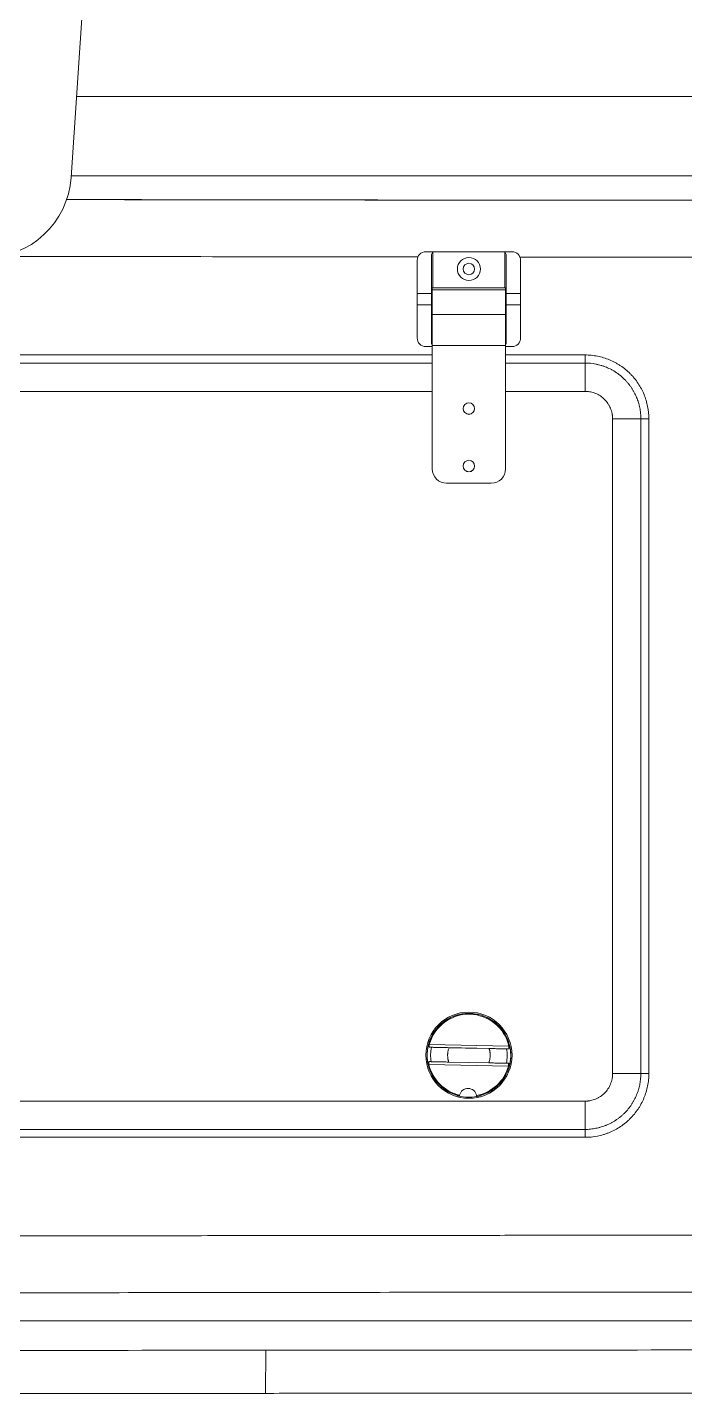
# Model space of a CAD drawing. Header units: millimetres. Extents: x 744 to 5705, y 930 to 4879.
# Drawn here: x 2177.1 to 2405.9, y 930.6 to 1406.3 of the extents above; entities that cross this region are included whole.
import ezdxf

# ---------------------------------------------------------------- set-up
doc = ezdxf.new("R2010")
doc.units = ezdxf.units.MM
doc.header["$MEASUREMENT"] = 0

msp = doc.modelspace()

# ---------------------------------------------------------------- linework, layer by layer
at = {"color": 7, "linetype": 'Continuous', "lineweight": 15, "true_color": 0xffffff}
for p, q in [((2192.33, 1354.03), (2212.28, 1652.69)), ((2192.36, 1354.53), (2828.88, 1354.53)), ((2315.78, 1328.15), (2318.28, 1328.15)), ((2317.78, 1327.24), (2318.28, 1328.15)), ((2317.78, 1313.58), (2317.78, 1327.24)), ((2318.28, 1328.15), (2343.28, 1328.15)), ((2318.28, 1328.15), (2318.28, 1315.65)), ((2343.28, 1315.65), (2343.28, 1328.15)), ((2343.28, 1328.15), (2345.78, 1328.15)), ((2343.28, 1328.15), (2343.78, 1327.24)), ((2343.78, 1327.24), (2343.78, 1313.58)), ((2312.78, 1313.58), (2312.78, 1325.15)), ((2348.78, 1325.15), (2348.78, 1313.58)), ((2312.78, 1309.73), (2312.78, 1313.58)), ((2312.78, 1313.58), (2317.78, 1313.58)), ((2318.03, 1314.15), (2317.78, 1314.15)), ((2317.78, 1309.73), (2317.78, 1313.58)), ((2318.03, 1314.95), (2318.03, 1315.65)), ((2343.53, 1315.65), (2318.03, 1315.65)), ((2318.03, 1306.28), (2318.03, 1314.95)), ((2343.53, 1314.95), (2318.03, 1314.95)), ((2343.53, 1315.65), (2343.53, 1314.95)), ((2343.53, 1314.95), (2343.53, 1306.28)), ((2343.78, 1314.15), (2343.53, 1314.15)), ((2343.78, 1313.58), (2343.78, 1309.73)), ((2348.78, 1313.58), (2343.78, 1313.58)), ((2348.78, 1313.58), (2348.78, 1309.73)), ((2312.78, 1298.15), (2312.78, 1309.73)), ((2317.78, 1309.73), (2312.78, 1309.73)), ((2317.78, 1296.06), (2317.78, 1309.73)), ((2317.78, 1309.15), (2318.03, 1309.15)), ((2343.53, 1309.15), (2343.78, 1309.15)), ((2343.78, 1309.73), (2343.78, 1296.06)), ((2348.78, 1309.73), (2343.78, 1309.73)), ((2348.78, 1309.73), (2348.78, 1298.15)), ((2343.53, 1306.28), (2318.03, 1306.28)), ((2318.03, 1295.55), (2318.03, 1306.28)), ((2343.53, 1306.28), (2343.53, 1295.55)), ((2318.03, 1295.15), (2315.78, 1295.15)), ((2318.03, 1295.61), (2317.78, 1296.06)), ((2318.03, 1252.55), (2318.03, 1295.55)), ((2343.53, 1295.55), (2318.03, 1295.55)), ((2343.78, 1296.06), (2343.53, 1295.61)), ((2343.53, 1295.55), (2343.53, 1252.55)), ((2345.78, 1295.15), (2343.53, 1295.15)), ((2076.41, 1292.22), (2318.03, 1292.22)), ((2343.53, 1292.22), (2371.19, 1292.22)), ((2371.19, 1289.42), (2371.19, 1292.22)), ((2371.19, 1279.56), (2371.19, 1289.42)), ((2380.78, 1042.03), (2380.78, 1269.96)), ((2390.63, 1269.98), (2393.41, 1270)), ((2390.63, 1042.05), (2390.63, 1269.98)), ((2393.41, 1270), (2393.41, 1042.07)), ((2338.53, 1247.55), (2323.03, 1247.55)), ((2317, 1052.22), (2344.71, 1051.64)), ((2315.78, 1048.44), (2315.78, 1048.44)), ((2344.73, 1050.64), (2316.94, 1051.22)), ((2323.86, 1051.06), (2337.81, 1050.77)), ((2345.78, 1048.44), (2345.78, 1048.44)), ((2344.57, 1044.64), (2316.86, 1045.22)), ((2337.71, 1045.77), (2323.76, 1046.06)), ((2393.41, 1042.07), (2390.63, 1042.05)), ((2023.26, 1032.44), (2371.19, 1032.44)), ((2371.19, 1032.44), (2371.19, 1022.6)), ((2023.26, 1022.6), (2371.19, 1022.6)), ((2371.19, 1019.85), (2023.26, 1019.85)), ((2371.19, 1022.6), (2371.19, 1019.85)), ((2259.96, 930.72), (2260.08, 945.72))]:
    msp.add_line(p, q, dxfattribs=at)
at = {"color": 8, "linetype": 'Continuous', "lineweight": 15, "true_color": 0x808080}
for p, q in [((2926.41, 1382.16), (2194.21, 1382.16)), ((2318.03, 1289.42), (2076.41, 1289.42)), ((2371.19, 1289.42), (2343.53, 1289.42)), ((2318.03, 1279.56), (2076.41, 1279.56)), ((2371.19, 1279.56), (2343.53, 1279.56))]:
    msp.add_line(p, q, dxfattribs=at)
msp.add_lwpolyline([(2451.14, 1326.24), (2418.24, 1326.26), (2407.18, 1326.27), (2396.27, 1326.28), (2385.51, 1326.29), (2374.89, 1326.3), (2364.42, 1326.3), (2354.09, 1326.31), (2348.43, 1326.32)], dxfattribs=at)
at = {"color": 7, "linetype": 'Continuous', "lineweight": 15, "true_color": 0xffffff}
for points in [[(2380.78, 1269.96), (2382.52, 1269.96), (2384.2, 1269.97), (2385.78, 1269.97), (2387.21, 1269.97), (2388.44, 1269.97), (2389.44, 1269.97), (2390.18, 1269.98), (2390.63, 1269.98)], [(2390.63, 1042.05), (2390.18, 1042.04), (2389.44, 1042.04), (2388.44, 1042.04), (2387.21, 1042.04), (2385.78, 1042.04), (2384.2, 1042.03), (2382.52, 1042.03), (2380.78, 1042.03)]]:
    msp.add_lwpolyline(points, dxfattribs=at)
for centre, radius in [((2330.78, 1322.15), 4), ((2330.78, 1322.15), 2), ((2330.78, 1273.55), 2), ((2330.78, 1253.55), 2), ((2330.78, 1048.44), 15)]:
    msp.add_circle(centre, radius, dxfattribs=at)
for centre, radius, start, end in [((2162.39, 1356.03), 30, 183.8226, 356.1774), ((2315.78, 1325.15), 3, 90, 180), ((2345.78, 1325.15), 3, 0, 90), ((2315.78, 1298.15), 3, 180, 270), ((2345.78, 1298.15), 3, 270, 0), ((2330.78, 1273.56), 2, 180, 270), ((2330.78, 1273.56), 2, 270, 360), ((2323.03, 1252.55), 5, 180, 270), ((2330.78, 1253.56), 2, 180, 270), ((2330.78, 1253.56), 2, 270, 360), ((2338.53, 1252.55), 5, 270, 360), ((2330.78, 1048.44), 15, 0.0001, 179.9999), ((2330.78, 1048.44), 15, 90, 180), ((2330.78, 1048.43), 14.56, 285.7914, 254.2086), ((2330.78, 1048.43), 14.56, 280.6381, 256.9839), ((2330.78, 1048.43), 14.29, 12.9838, 164.6382), ((2330.78, 1048.44), 15, 0, 90), ((2330.78, 1048.42), 13.32, 167.9911, 189.6309), ((2334.05, 1244.16), 193.29, 268.3075, 269.7897), ((2330.78, 1048.42), 13.32, 347.9911, 9.6309), ((2330.78, 1048.43), 14.29, 192.9838, 256.9213), ((2330.78, 1048.43), 14.29, 280.7007, 344.6382), ((2330.78, 1048.43), 14.65, 254.2604, 285.7396), ((2330.48, 1033.87), 3, 9.7866, 167.8354)]:
    msp.add_arc(centre, radius, start, end, dxfattribs=at)
for points, knots in [([(2190.62, 1346.32), (2194.21, 1346.31), (2202.9, 1346.3), (2216.76, 1346.28), (2232.2, 1346.26), (2247.41, 1346.24), (2262.36, 1346.22), (2276.05, 1346.2), (2288.8, 1346.19), (2300.59, 1346.17), (2312.46, 1346.16), (2324.43, 1346.15), (2336.48, 1346.14), (2356.61, 1346.12), (2385.17, 1346.09), (2422.26, 1346.06), (2459.34, 1346.04), (2496.55, 1346.01), (2533.53, 1345.99), (2570.15, 1345.98), (2606.59, 1345.96), (2643.49, 1345.95), (2681.89, 1345.94), (2711.43, 1345.93), (2731.75, 1345.92), (2742.49, 1345.92), (2753.29, 1345.92), (2763.51, 1345.92), (2776.09, 1345.91), (2791.16, 1345.91), (2804.26, 1345.91), (2811.38, 1345.91), (2812.38, 1345.91)], [0, 0, 0, 0, 0.017332, 0.041916, 0.066888, 0.09181, 0.115311, 0.139046, 0.157859, 0.176816, 0.195917, 0.215162, 0.234551, 0.254085, 0.312276, 0.372357, 0.433045, 0.491191, 0.551902, 0.611455, 0.667895, 0.727731, 0.789483, 0.853153, 0.870282, 0.887544, 0.90494, 0.922428, 0.936817, 0.965633, 0.995182, 1, 1, 1, 1]), ([(2812.38, 1346.02), (2625.14, 1345.98), (2417.88, 1345.93), (2210.63, 1346.3), (2190.63, 1346.34)], [0, 0, 0, 0, 0.903469, 1, 1, 1, 1]), ([(2312.78, 1313.9), (2312.78, 1313.9), (2312.78, 1313.9), (2312.78, 1313.89), (2312.78, 1313.86), (2312.78, 1313.82), (2312.78, 1313.77), (2312.78, 1313.74)], [0, 0, 0, 0, 0.166845, 0.333685, 0.50053, 0.750296, 1, 1, 1, 1]), ([(2348.78, 1311.65), (2348.78, 1311.7), (2348.78, 1311.81), (2348.78, 1311.96), (2348.78, 1312.11), (2348.78, 1312.26), (2348.78, 1312.56), (2348.78, 1312.98), (2348.78, 1313.36), (2348.78, 1313.59), (2348.78, 1313.73), (2348.78, 1313.83), (2348.78, 1313.89), (2348.78, 1313.9), (2348.78, 1313.9)], [0, 0, 0, 0, 0.043903, 0.087807, 0.13171, 0.175613, 0.219517, 0.396923, 0.57434, 0.659476, 0.744611, 0.829744, 0.914874, 1, 1, 1, 1]), ([(2312.78, 1311.65), (2312.78, 1311.6), (2312.78, 1311.5), (2312.78, 1311.34), (2312.78, 1311.19), (2312.78, 1311.04), (2312.78, 1310.74), (2312.78, 1310.32), (2312.78, 1309.94), (2312.78, 1309.71), (2312.78, 1309.57), (2312.78, 1309.48), (2312.78, 1309.41), (2312.78, 1309.41), (2312.78, 1309.4)], [0, 0, 0, 0, 0.043902, 0.087804, 0.131705, 0.175607, 0.21951, 0.396918, 0.574336, 0.659473, 0.744609, 0.829743, 0.914873, 1, 1, 1, 1]), ([(2348.78, 1309.4), (2348.78, 1309.4), (2348.78, 1309.4), (2348.78, 1309.42), (2348.78, 1309.44), (2348.78, 1309.49), (2348.78, 1309.54), (2348.78, 1309.56)], [0, 0, 0, 0, 0.166845, 0.333685, 0.50053, 0.750296, 1, 1, 1, 1]), ([(2371.19, 1292.22), (2371.92, 1292.22), (2372.65, 1292.19), (2374.11, 1292.04), (2374.83, 1291.93), (2376.99, 1291.5), (2378.37, 1291.08), (2380.38, 1290.25), (2381.04, 1289.94), (2382, 1289.42), (2382.32, 1289.24), (2382.95, 1288.86), (2383.26, 1288.66), (2384.77, 1287.65), (2385.89, 1286.73), (2387.17, 1285.45), (2387.42, 1285.18), (2387.91, 1284.64), (2388.15, 1284.36), (2388.85, 1283.51), (2389.28, 1282.93), (2390.48, 1281.12), (2391.17, 1279.84), (2391.86, 1278.15), (2392, 1277.81), (2392.24, 1277.12), (2392.35, 1276.78), (2392.67, 1275.74), (2392.84, 1275.03), (2393.26, 1272.91), (2393.41, 1271.47), (2393.41, 1270)], [0, 0, 0, 0, 0.0625, 0.0625, 0.125, 0.125, 0.25, 0.25, 0.3125, 0.3125, 0.34375, 0.34375, 0.375, 0.375, 0.5, 0.5, 0.53125, 0.53125, 0.5625, 0.5625, 0.625, 0.625, 0.75, 0.75, 0.78125, 0.78125, 0.8125, 0.8125, 0.875, 0.875, 1, 1, 1, 1]), ([(2390.63, 1269.98), (2390.63, 1270.61), (2390.6, 1271.25), (2390.51, 1272.21), (2390.47, 1272.53), (2390.37, 1273.16), (2390.32, 1273.47), (2390.19, 1274.1), (2390.12, 1274.41), (2390.01, 1274.88), (2389.97, 1275.03), (2389.88, 1275.34), (2389.84, 1275.49), (2389.7, 1275.95), (2389.6, 1276.25), (2389.44, 1276.69), (2389.38, 1276.84), (2389.3, 1277.06), (2389.27, 1277.14), (2389.21, 1277.28), (2389.18, 1277.36), (2388.91, 1278.01), (2388.64, 1278.59), (2388.18, 1279.43), (2388.03, 1279.71), (2387.78, 1280.12), (2387.7, 1280.26), (2387.52, 1280.53), (2387.44, 1280.66), (2387.17, 1281.06), (2386.99, 1281.32), (2386.61, 1281.83), (2386.41, 1282.08), (2386.01, 1282.57), (2385.8, 1282.81), (2385.38, 1283.28), (2385.16, 1283.51), (2384.49, 1284.18), (2384.02, 1284.61), (2383.27, 1285.22), (2383.01, 1285.42), (2382.63, 1285.7), (2382.5, 1285.8), (2382.24, 1285.98), (2382.11, 1286.07), (2381.71, 1286.33), (2381.44, 1286.5), (2381.04, 1286.74), (2380.9, 1286.82), (2380.63, 1286.98), (2380.49, 1287.06), (2379.79, 1287.43), (2379.21, 1287.7), (2378.33, 1288.07), (2378.03, 1288.18), (2377.58, 1288.34), (2377.43, 1288.39), (2377.13, 1288.49), (2376.97, 1288.54), (2376.51, 1288.68), (2376.21, 1288.77), (2375.75, 1288.88), (2375.59, 1288.92), (2375.29, 1288.99), (2375.13, 1289.02), (2373.75, 1289.29), (2372.46, 1289.42), (2371.19, 1289.42)], [0, 0, 0, 0, 0.0625, 0.0625, 0.09375, 0.09375, 0.125, 0.125, 0.15625, 0.15625, 0.171875, 0.171875, 0.1875, 0.1875, 0.21875, 0.21875, 0.234375, 0.234375, 0.242187, 0.242187, 0.25, 0.25, 0.3125, 0.3125, 0.34375, 0.34375, 0.359375, 0.359375, 0.375, 0.375, 0.40625, 0.40625, 0.4375, 0.4375, 0.46875, 0.46875, 0.5, 0.5, 0.5625, 0.5625, 0.59375, 0.59375, 0.609375, 0.609375, 0.625, 0.625, 0.65625, 0.65625, 0.671875, 0.671875, 0.6875, 0.6875, 0.75, 0.75, 0.78125, 0.78125, 0.796875, 0.796875, 0.8125, 0.8125, 0.84375, 0.84375, 0.859375, 0.859375, 0.875, 0.875, 1, 1, 1, 1]), ([(2380.78, 1269.96), (2380.78, 1270.07), (2380.78, 1270.28), (2380.77, 1270.6), (2380.74, 1270.91), (2380.7, 1271.22), (2380.66, 1271.53), (2380.56, 1272.05), (2380.38, 1272.76), (2380.07, 1273.65), (2379.66, 1274.5), (2379.02, 1275.58), (2378.02, 1276.8), (2376.8, 1277.8), (2375.72, 1278.44), (2374.87, 1278.84), (2373.98, 1279.16), (2373.16, 1279.37), (2372.44, 1279.48), (2371.82, 1279.55), (2371.4, 1279.56), (2371.19, 1279.56)], [0, 0, 0, 0, 0.020982, 0.041915, 0.062822, 0.083725, 0.104647, 0.12561, 0.188116, 0.250648, 0.313175, 0.375727, 0.500215, 0.625343, 0.687607, 0.749903, 0.812477, 0.875112, 0.916735, 0.958306, 1, 1, 1, 1]), ([(778.97, 1144.69), (779.59, 1144.24), (781.39, 1142.94), (784.95, 1140.4), (790.26, 1136.66), (797.39, 1131.76), (805.8, 1126.15), (813.02, 1121.5), (819.14, 1117.65), (825.3, 1113.84), (836.54, 1107.08), (853.89, 1097.19), (873.14, 1087.08), (899.18, 1074.37), (923.94, 1063.43), (950.77, 1052.78), (967.63, 1046.55), (981.19, 1041.8), (994.79, 1037.2), (1008.45, 1032.82), (1022.18, 1028.65), (1032.58, 1025.59), (1042.94, 1022.66), (1052.27, 1020.1), (1062.59, 1017.36), (1076.5, 1013.8), (1094.47, 1009.45), (1115.51, 1004.7), (1136.64, 1000.25), (1158.42, 996), (1175.31, 992.93), (1190.57, 990.3), (1204.85, 987.94), (1230.73, 983.9), (1258.37, 980.05), (1287.07, 976.49), (1308.61, 974.02), (1330.16, 971.75), (1348.37, 969.99), (1369.95, 968.05), (1398.74, 965.68), (1430.95, 963.46), (1459.81, 961.76), (1488.68, 960.26), (1524.82, 958.71), (1559.3, 957.64), (1588.26, 956.96), (1606.76, 956.61), (1622.93, 956.39), (1632.12, 956.28), (1638.97, 956.21), (1644.31, 956.17), (1649.62, 956.13), (1656.87, 956.08), (1664.34, 956.04), (1671.6, 956.02), (1676.14, 956.02), (1679.65, 956.01), (1682.51, 956.01), (1685.21, 956.01), (1688.74, 956.01), (1693.14, 956.01), (1700.4, 956.01), (1708.03, 956.01), (1715.28, 956.01), (1719.87, 956.01), (1724.79, 956.01), (1732.05, 956.01), (1748.83, 956.01), (1767.23, 956.01), (1839.81, 956.01), (1960.02, 956.01), (2119.77, 956.01), (2265.01, 956.01), (2395.72, 956.01), (2526.44, 956.01), (2657.16, 956.01), (2787.88, 956.01), (2918.6, 956.01), (3049.33, 956.01), (3136.48, 956.01), (3180.05, 956.01)], [0, 0, 0, 0, 0.000939, 0.00275, 0.005433, 0.008984, 0.013471, 0.017956, 0.019629, 0.022439, 0.026923, 0.035894, 0.047198, 0.053881, 0.071826, 0.080759, 0.089674, 0.094127, 0.098577, 0.107473, 0.111919, 0.116365, 0.120922, 0.125257, 0.128362, 0.134151, 0.143051, 0.151266, 0.160873, 0.169798, 0.178735, 0.182123, 0.188964, 0.19664, 0.214525, 0.223456, 0.232381, 0.241302, 0.250219, 0.254967, 0.268045, 0.285865, 0.294775, 0.303684, 0.321506, 0.339334, 0.346178, 0.357169, 0.362115, 0.36609, 0.368474, 0.370552, 0.372659, 0.375014, 0.379478, 0.381855, 0.383941, 0.385074, 0.386173, 0.38745, 0.388406, 0.390507, 0.39287, 0.397335, 0.399894, 0.4018, 0.402977, 0.405954, 0.41073, 0.423613, 0.428591, 0.50002, 0.571444, 0.625011, 0.678579, 0.732148, 0.785718, 0.839288, 0.892859, 0.946429, 1, 1, 1, 1]), ([(3180.05, 956.01), (3168.29, 956.01), (3145.11, 956.01), (3110.86, 956.01), (3077.66, 956.01), (3045.51, 956.01), (3014.39, 956.01), (2984.32, 956.01), (2956.56, 956.01), (2931.02, 956.01), (2908.49, 956.01), (2892.75, 956.01), (2883.53, 956.01), (2879.71, 956.01), (2875.51, 956.01), (2863.19, 956.01), (2842.93, 956.01), (2815.34, 956.01), (2785.25, 956.01), (2752.85, 956.01), (2718.31, 956.01), (2684.97, 956.01), (2652.82, 956.01), (2628.62, 956.01), (2612.01, 956.01), (2602.64, 956.01), (2593.39, 956.01), (2584.26, 956.01), (2574.77, 956.01), (2564.29, 956.01), (2549.63, 956.01), (2531.49, 956.01), (2510.74, 956.01), (2493.27, 956.01), (2478.92, 956.01), (2467.51, 956.01), (2456.4, 956.01), (2445.59, 956.01), (2435.08, 956.01), (2424.66, 956.01), (2413.73, 956.01), (2393.69, 956.01), (2364.78, 956.01), (2335.8, 956.01), (2315.27, 956.01), (2303.06, 956.01), (2290.89, 956.01), (2278.78, 956.01), (2266.18, 956.01), (2250.54, 956.01), (2232.04, 956.01), (2211.41, 956.01), (2189.72, 956.01), (2167.09, 956.01), (2143.67, 956.01), (2124.91, 956.01), (2110, 956.01), (2098.61, 956.01), (2086.8, 956.01), (2075.02, 956.01), (2062.82, 956.01), (2050.21, 956.01), (2037.2, 956.01), (2024.22, 956.01), (2011.3, 956.01), (1998.42, 956.01), (1985.58, 956.01), (1972.79, 956.01), (1955, 956.01), (1932.57, 956.01), (1905.76, 956.01), (1879.21, 956.01), (1855.94, 956.01), (1835.75, 956.01), (1819, 956.01), (1802.09, 956.01), (1785.08, 956.01), (1767.48, 956.01), (1749.53, 956.01), (1731.02, 956.01), (1712.43, 956.01), (1693.69, 956.01), (1675.03, 956.01), (1656.05, 956.07), (1637.3, 956.22), (1621.35, 956.4), (1608.55, 956.6), (1598.2, 956.77), (1587.38, 956.99), (1575.94, 957.24), (1564.21, 957.54), (1552.64, 957.87), (1541.64, 958.21), (1531.55, 958.55), (1522.33, 958.89), (1513.94, 959.21), (1505.62, 959.55), (1497, 959.93), (1487.88, 960.34), (1478.47, 960.8), (1468.66, 961.3), (1458.44, 961.86), (1447.67, 962.48), (1436.45, 963.16), (1424.74, 963.92), (1412.88, 964.73), (1401.42, 965.56), (1390.57, 966.39), (1380.33, 967.2), (1370.47, 968.03), (1360.97, 968.86), (1350.47, 969.81), (1338.59, 970.94), (1325.04, 972.29), (1311.21, 973.76), (1297.45, 975.29), (1283.97, 976.88), (1270.57, 978.54), (1247.78, 981.5), (1226.74, 984.52), (1207.44, 987.54), (1199.1, 988.89), (1190.95, 990.24), (1181.58, 991.84), (1171.07, 993.7), (1159.19, 995.89), (1147.12, 998.2), (1134.97, 1000.63), (1122.92, 1003.14), (1112.64, 1005.37), (1103.9, 1007.33), (1096.25, 1009.08), (1088.24, 1010.97), (1080.2, 1012.92), (1072.51, 1014.83), (1065.5, 1016.62), (1059.14, 1018.28), (1051.21, 1020.39), (1041.12, 1023.16), (1028.41, 1026.79), (1015.39, 1030.69), (1002.25, 1034.8), (989.32, 1039.03), (976.32, 1043.48), (961.87, 1048.65), (945.87, 1054.7), (928.45, 1061.7), (911.12, 1069.12), (893.05, 1077.35), (874.24, 1086.51), (854.63, 1096.88), (841.56, 1104.07), (835.04, 1108.04), (835, 1108.06)], [0, 0, 0, 0, 0.014873, 0.029306, 0.043299, 0.056851, 0.069964, 0.082637, 0.09487, 0.105066, 0.114936, 0.12335, 0.124973, 0.126586, 0.128189, 0.130273, 0.142172, 0.153801, 0.16516, 0.180216, 0.19477, 0.208823, 0.222374, 0.235424, 0.239422, 0.24337, 0.247269, 0.251118, 0.254918, 0.259269, 0.26437, 0.273458, 0.282202, 0.290604, 0.29554, 0.30035, 0.305033, 0.309589, 0.314019, 0.318323, 0.322759, 0.327837, 0.343668, 0.359307, 0.364477, 0.369626, 0.374753, 0.379859, 0.384944, 0.390677, 0.399644, 0.408336, 0.416755, 0.427073, 0.436946, 0.446375, 0.450797, 0.455793, 0.460774, 0.465739, 0.470689, 0.476196, 0.481683, 0.487151, 0.4926, 0.498029, 0.50344, 0.508831, 0.514203, 0.525945, 0.537195, 0.548104, 0.559533, 0.566624, 0.573643, 0.580725, 0.588007, 0.595162, 0.602997, 0.610706, 0.618589, 0.626517, 0.634429, 0.642197, 0.650538, 0.658166, 0.662397, 0.666744, 0.671272, 0.676099, 0.681234, 0.686124, 0.69077, 0.69517, 0.698914, 0.70246, 0.705808, 0.709462, 0.713397, 0.717377, 0.7214, 0.725846, 0.730346, 0.735086, 0.740097, 0.745222, 0.750171, 0.754674, 0.759019, 0.763207, 0.767238, 0.771111, 0.7766, 0.782384, 0.788408, 0.794261, 0.799975, 0.805648, 0.811417, 0.829188, 0.832679, 0.836262, 0.839936, 0.843198, 0.848354, 0.853523, 0.858578, 0.864, 0.869307, 0.874257, 0.877403, 0.880719, 0.884248, 0.887897, 0.89126, 0.894336, 0.897125, 0.899629, 0.9048, 0.910458, 0.916493, 0.922123, 0.928013, 0.93384, 0.93965, 0.947594, 0.955661, 0.963587, 0.971646, 0.980985, 0.990274, 0.999935, 1, 1, 1, 1]), ([(2317.76, 1051.19), (2317.82, 1051.19), (2317.92, 1051.19), (2318.16, 1051.18), (2318.32, 1051.18), (2318.69, 1051.17), (2318.9, 1051.16), (2319.25, 1051.16), (2319.37, 1051.15), (2319.63, 1051.15), (2319.76, 1051.14), (2320.18, 1051.13), (2320.47, 1051.13), (2321.1, 1051.11), (2321.43, 1051.11), (2322.1, 1051.09), (2322.44, 1051.09), (2323.15, 1051.07), (2323.5, 1051.06), (2323.86, 1051.06)], [0, 0, 0, 0, 0.125, 0.125, 0.25, 0.25, 0.375, 0.375, 0.4375, 0.4375, 0.5, 0.5, 0.625, 0.625, 0.75, 0.75, 0.875, 0.875, 1, 1, 1, 1]), ([(2323.76, 1046.06), (2323.74, 1046.13), (2323.69, 1046.29), (2323.62, 1046.52), (2323.56, 1046.76), (2323.51, 1047), (2323.47, 1047.23), (2323.44, 1047.46), (2323.4, 1047.78), (2323.38, 1048.15), (2323.37, 1048.57), (2323.39, 1048.99), (2323.45, 1049.48), (2323.54, 1050.01), (2323.68, 1050.54), (2323.8, 1050.88), (2323.86, 1051.06)], [0, 0, 0, 0, 0.047605, 0.095211, 0.142816, 0.190423, 0.238031, 0.28564, 0.325506, 0.428198, 0.500757, 0.571884, 0.678912, 0.785943, 0.892974, 1, 1, 1, 1]), ([(2337.81, 1050.77), (2337.83, 1050.69), (2337.88, 1050.54), (2337.95, 1050.3), (2338.01, 1050.07), (2338.06, 1049.83), (2338.1, 1049.59), (2338.13, 1049.36), (2338.17, 1049.04), (2338.19, 1048.68), (2338.19, 1048.26), (2338.18, 1047.83), (2338.12, 1047.35), (2338.03, 1046.81), (2337.89, 1046.28), (2337.77, 1045.94), (2337.71, 1045.77)], [0, 0, 0, 0, 0.047605, 0.095211, 0.142816, 0.190423, 0.238031, 0.28564, 0.325506, 0.428198, 0.500757, 0.571884, 0.678912, 0.785943, 0.892974, 1, 1, 1, 1]), ([(2343.91, 1050.65), (2343.85, 1050.65), (2343.76, 1050.65), (2343.51, 1050.65), (2343.35, 1050.66), (2342.99, 1050.66), (2342.78, 1050.67), (2342.43, 1050.67), (2342.3, 1050.68), (2342.05, 1050.68), (2341.91, 1050.68), (2341.49, 1050.69), (2341.2, 1050.7), (2340.58, 1050.71), (2340.25, 1050.72), (2339.57, 1050.73), (2339.23, 1050.74), (2338.53, 1050.75), (2338.17, 1050.76), (2337.81, 1050.77)], [0, 0, 0, 0, 0.125, 0.125, 0.25, 0.25, 0.375, 0.375, 0.4375, 0.4375, 0.5, 0.5, 0.625, 0.625, 0.75, 0.75, 0.875, 0.875, 1, 1, 1, 1]), ([(2323.76, 1046.06), (2323.4, 1046.06), (2323.05, 1046.07), (2322.34, 1046.09), (2321.99, 1046.09), (2321.32, 1046.11), (2321, 1046.12), (2320.37, 1046.13), (2320.08, 1046.14), (2319.52, 1046.15), (2319.26, 1046.15), (2318.91, 1046.16), (2318.8, 1046.16), (2318.59, 1046.17), (2318.49, 1046.17), (2318.22, 1046.18), (2318.06, 1046.18), (2317.81, 1046.19), (2317.72, 1046.19), (2317.65, 1046.19)], [0, 0, 0, 0, 0.125, 0.125, 0.25, 0.25, 0.375, 0.375, 0.5, 0.5, 0.625, 0.625, 0.6875, 0.6875, 0.75, 0.75, 0.875, 0.875, 1, 1, 1, 1]), ([(2343.81, 1045.65), (2343.75, 1045.65), (2343.65, 1045.65), (2343.4, 1045.66), (2343.25, 1045.66), (2342.88, 1045.66), (2342.67, 1045.67), (2342.32, 1045.68), (2342.2, 1045.68), (2341.94, 1045.68), (2341.81, 1045.68), (2341.39, 1045.69), (2341.1, 1045.7), (2340.47, 1045.71), (2340.14, 1045.72), (2339.47, 1045.73), (2339.12, 1045.74), (2338.42, 1045.75), (2338.06, 1045.76), (2337.71, 1045.77)], [0, 0, 0, 0, 0.125, 0.125, 0.25, 0.25, 0.375, 0.375, 0.4375, 0.4375, 0.5, 0.5, 0.625, 0.625, 0.75, 0.75, 0.875, 0.875, 1, 1, 1, 1]), ([(2393.41, 1042.07), (2393.41, 1041.34), (2393.37, 1040.61), (2393.23, 1039.15), (2393.12, 1038.43), (2392.69, 1036.27), (2392.26, 1034.89), (2391.43, 1032.88), (2391.12, 1032.23), (2390.6, 1031.26), (2390.42, 1030.94), (2390.05, 1030.31), (2389.85, 1030), (2388.84, 1028.49), (2387.92, 1027.38), (2386.63, 1026.09), (2386.37, 1025.84), (2385.83, 1025.35), (2385.55, 1025.11), (2384.7, 1024.42), (2384.12, 1023.98), (2382.31, 1022.78), (2381.03, 1022.1), (2379.34, 1021.4), (2378.99, 1021.27), (2378.31, 1021.02), (2377.96, 1020.91), (2376.92, 1020.59), (2376.22, 1020.42), (2374.1, 1020), (2372.66, 1019.85), (2371.19, 1019.85)], [0, 0, 0, 0, 0.0625, 0.0625, 0.125, 0.125, 0.25, 0.25, 0.3125, 0.3125, 0.34375, 0.34375, 0.375, 0.375, 0.5, 0.5, 0.53125, 0.53125, 0.5625, 0.5625, 0.625, 0.625, 0.75, 0.75, 0.78125, 0.78125, 0.8125, 0.8125, 0.875, 0.875, 1, 1, 1, 1]), ([(2371.19, 1022.6), (2371.83, 1022.6), (2372.47, 1022.63), (2373.42, 1022.73), (2373.74, 1022.77), (2374.37, 1022.86), (2374.68, 1022.92), (2375.31, 1023.04), (2375.62, 1023.11), (2376.09, 1023.23), (2376.24, 1023.27), (2376.55, 1023.36), (2376.7, 1023.4), (2377.16, 1023.54), (2377.46, 1023.64), (2377.9, 1023.8), (2378.05, 1023.85), (2378.27, 1023.94), (2378.35, 1023.97), (2378.49, 1024.03), (2378.57, 1024.06), (2379.22, 1024.33), (2379.8, 1024.6), (2380.64, 1025.05), (2380.92, 1025.21), (2381.33, 1025.46), (2381.47, 1025.54), (2381.74, 1025.71), (2381.87, 1025.8), (2382.27, 1026.07), (2382.53, 1026.25), (2383.04, 1026.63), (2383.29, 1026.82), (2383.78, 1027.23), (2384.02, 1027.43), (2384.49, 1027.86), (2384.72, 1028.08), (2385.39, 1028.75), (2385.82, 1029.22), (2386.43, 1029.97), (2386.63, 1030.22), (2386.91, 1030.61), (2387.01, 1030.74), (2387.19, 1031), (2387.28, 1031.12), (2387.55, 1031.53), (2387.71, 1031.79), (2387.96, 1032.2), (2388.03, 1032.33), (2388.19, 1032.61), (2388.27, 1032.75), (2388.64, 1033.45), (2388.91, 1034.02), (2389.28, 1034.9), (2389.39, 1035.2), (2389.55, 1035.66), (2389.61, 1035.81), (2389.71, 1036.11), (2389.75, 1036.26), (2389.89, 1036.72), (2389.98, 1037.03), (2390.09, 1037.49), (2390.13, 1037.64), (2390.2, 1037.95), (2390.23, 1038.11), (2390.5, 1039.49), (2390.63, 1040.78), (2390.63, 1042.05)], [0, 0, 0, 0, 0.0625, 0.0625, 0.09375, 0.09375, 0.125, 0.125, 0.15625, 0.15625, 0.171875, 0.171875, 0.1875, 0.1875, 0.21875, 0.21875, 0.234375, 0.234375, 0.242188, 0.242188, 0.25, 0.25, 0.3125, 0.3125, 0.34375, 0.34375, 0.359375, 0.359375, 0.375, 0.375, 0.40625, 0.40625, 0.4375, 0.4375, 0.46875, 0.46875, 0.5, 0.5, 0.5625, 0.5625, 0.59375, 0.59375, 0.609375, 0.609375, 0.625, 0.625, 0.65625, 0.65625, 0.671875, 0.671875, 0.6875, 0.6875, 0.75, 0.75, 0.78125, 0.78125, 0.796875, 0.796875, 0.8125, 0.8125, 0.84375, 0.84375, 0.859375, 0.859375, 0.875, 0.875, 1, 1, 1, 1]), ([(2371.19, 1032.44), (2371.29, 1032.44), (2371.51, 1032.44), (2371.82, 1032.46), (2372.13, 1032.48), (2372.45, 1032.52), (2372.76, 1032.57), (2373.27, 1032.66), (2373.99, 1032.84), (2374.88, 1033.16), (2375.73, 1033.56), (2376.8, 1034.21), (2378.02, 1035.21), (2379.02, 1036.43), (2379.67, 1037.5), (2380.07, 1038.36), (2380.39, 1039.24), (2380.59, 1040.06), (2380.71, 1040.78), (2380.77, 1041.41), (2380.78, 1041.82), (2380.78, 1042.03)], [0, 0, 0, 0, 0.0209821, 0.0419154, 0.0628222, 0.0837252, 0.1046469, 0.1256099, 0.1881157, 0.2506485, 0.3131748, 0.3757274, 0.5002151, 0.6253434, 0.6876067, 0.749903, 0.8124772, 0.8751117, 0.9167355, 0.9583056, 1, 1, 1, 1]), ([(1519.76, 965.88), (1554.51, 964.84), (1589.25, 964.25), (1628.31, 964.01), (1632.65, 963.99), (1641.33, 963.96), (1645.66, 963.95), (1658.69, 963.94), (1667.37, 963.96), (1684.7, 964.03), (1693.36, 964.08), (1706.33, 964.16), (1710.65, 964.19), (1719.29, 964.24), (1723.61, 964.26), (1797.06, 964.67), (1866.2, 964.94), (2004.48, 965.38), (2073.63, 965.54), (2211.92, 965.78), (2281.07, 965.87), (2419.37, 966), (2488.52, 966.04), (2626.83, 966.11), (2695.98, 966.13), (2903.44, 966.17), (3041.74, 966.17), (3180.05, 966.17)], [0, 0, 0, 0, 103.769533, 103.769533, 116.740725, 116.740725, 129.711916, 129.711916, 155.6543, 155.6543, 181.596683, 181.596683, 194.567875, 194.567875, 207.539066, 207.539066, 415.078132, 415.078132, 622.617198, 622.617198, 830.156265, 830.156265, 1037.695331, 1037.695331, 1245.234397, 1245.234397, 1660.312529, 1660.312529, 1660.312529, 1660.312529]), ([(3180.05, 966.17), (3142.19, 966.17), (3072.85, 966.17), (2934.18, 966.16), (2764.16, 966.15), (2590.98, 966.09), (2452.5, 966.02), (2348.61, 965.94), (2244.77, 965.82), (2140.98, 965.67), (2054.15, 965.49), (1984.95, 965.31), (1932.7, 965.16), (1881.21, 964.98), (1834.86, 964.8), (1794.63, 964.62), (1760.11, 964.46), (1733.06, 964.32), (1713.19, 964.2), (1700.2, 964.12), (1687.26, 964.05), (1672.8, 963.98), (1656.94, 963.94), (1639.75, 963.96), (1624, 964.03), (1609.63, 964.14), (1596.54, 964.28), (1583.54, 964.45), (1570.62, 964.66), (1557.79, 964.91), (1545.04, 965.2), (1532.37, 965.51), (1523.96, 965.76), (1519.76, 965.88)], [0, 0, 0, 0, 0.0684064, 0.1252942, 0.2505647, 0.3756177, 0.4382101, 0.5007806, 0.5633304, 0.6258458, 0.688319, 0.7202247, 0.7508827, 0.7827313, 0.8132604, 0.8346233, 0.8554171, 0.8756455, 0.8834944, 0.8913189, 0.8991176, 0.9068895, 0.9174352, 0.9277868, 0.9379487, 0.9458813, 0.9537633, 0.9615948, 0.9693758, 0.9771065, 0.9847873, 0.9924184, 1, 1, 1, 1]), ([(1647.85, 956.23), (1656.44, 956.15), (1683.71, 955.9), (1729.69, 956.05), (1785.77, 956), (1867.24, 956.02), (1974.1, 956.01), (2121.92, 956.01), (2285.31, 956.01), (2464.25, 956.01), (2643.2, 956.01), (2822.15, 956.01), (3001.1, 956.01), (3120.4, 956.01), (3180.05, 956.01)], [0, 0, 0, 0, 0.0168417, 0.0534612, 0.0900829, 0.1267033, 0.2130248, 0.299344, 0.4161179, 0.5328975, 0.6496721, 0.7664484, 0.8832244, 1, 1, 1, 1])]:
    msp.add_open_spline(points, degree=3, knots=knots, dxfattribs=at)
at = {"color": 8, "linetype": 'Continuous', "lineweight": 15, "true_color": 0x808080}
for points, knots in [([(2313.15, 1326.36), (2308.76, 1326.36), (2295.22, 1326.37), (2272.75, 1326.4), (2232.56, 1326.45), (2197.42, 1326.5), (2171.21, 1326.54), (2167.1, 1326.55)], [0, 0, 0, 0, 0.090162, 0.278065, 0.461623, 0.915583, 1, 1, 1, 1]), ([(1520.36, 985.67), (1535.32, 985.27), (1565.67, 984.46), (1599.54, 984.02), (1621.9, 983.85), (1632.28, 983.79), (1642.48, 983.76), (1652.52, 983.75), (1662.69, 983.76), (1672.61, 983.79), (1681.07, 983.82), (1688, 983.86), (1694.09, 983.89), (1700.95, 983.93), (1708.07, 983.98), (1714.86, 984.02), (1720.54, 984.05), (1725.43, 984.08), (1730.37, 984.11), (1735.79, 984.14), (1741.66, 984.17), (1747.56, 984.2), (1760.46, 984.26), (1780.55, 984.36), (1810.62, 984.5), (1844.01, 984.64), (1871.06, 984.75), (1888.97, 984.81), (1897.43, 984.84), (1905.94, 984.87), (1914.5, 984.9), (1923.11, 984.93), (1931.52, 984.96), (1947.56, 985.01), (1971.49, 985.08), (2003.85, 985.17), (2032.9, 985.24), (2058.47, 985.3), (2080.39, 985.35), (2102.65, 985.39), (2124.98, 985.43), (2146.44, 985.47), (2170.93, 985.51), (2198.98, 985.56), (2231.75, 985.6), (2258.24, 985.64), (2278.18, 985.66), (2291.26, 985.68), (2304.48, 985.69), (2317.85, 985.71), (2331.37, 985.72), (2344.29, 985.73), (2356.15, 985.74), (2370.86, 985.76), (2389.32, 985.77), (2412.15, 985.79), (2439.26, 985.81), (2470.9, 985.83), (2507.3, 985.85), (2545.03, 985.87), (2584.1, 985.89), (2624.5, 985.91), (2662.46, 985.92), (2697.75, 985.93), (2721.6, 985.94), (2737.34, 985.94), (2744.76, 985.94), (2752.22, 985.94), (2759.55, 985.94), (2766.31, 985.95), (2772.51, 985.95), (2784.57, 985.95), (2801.82, 985.95), (2817.13, 985.95), (2824.25, 985.96)], [0, 0, 0, 0, 0.034442, 0.06985, 0.077932, 0.085875, 0.093742, 0.101399, 0.108967, 0.117145, 0.124223, 0.128432, 0.1331, 0.138226, 0.144213, 0.149494, 0.153847, 0.157274, 0.160743, 0.165223, 0.169726, 0.174252, 0.178803, 0.199405, 0.220478, 0.24798, 0.276245, 0.282695, 0.289184, 0.295711, 0.302276, 0.30888, 0.315523, 0.321621, 0.345783, 0.370597, 0.396066, 0.412613, 0.429425, 0.446502, 0.463843, 0.480792, 0.495869, 0.520206, 0.545332, 0.571246, 0.581167, 0.591199, 0.601342, 0.611595, 0.62196, 0.632435, 0.641316, 0.649264, 0.666279, 0.683783, 0.701777, 0.728667, 0.756581, 0.785519, 0.815481, 0.846467, 0.878477, 0.902797, 0.927676, 0.933338, 0.939028, 0.944747, 0.950493, 0.955884, 0.96031, 0.964763, 0.983618, 1, 1, 1, 1])]:
    msp.add_open_spline(points, degree=3, knots=knots, dxfattribs=at)
at = {"color": 7, "linetype": 'Continuous', "lineweight": 15, "true_color": 0xffffff}
for points, weights in [([(2317, 1052.22), (2316.95, 1051.72), (2316.94, 1051.22)], [0.971842033698, 0.984844520879, 0.999276263383]), ([(2316.84, 1046.22), (2316.83, 1045.72), (2316.86, 1045.22)], [0.999178665064, 0.984753095503, 0.971756515916])]:
    msp.add_rational_spline(points, weights, degree=2, dxfattribs=at)
for points, weights, knots in [([(2344.73, 1050.64), (2344.73, 1050.64), (2344.73, 1050.64), (2344.74, 1051.14), (2344.71, 1051.64)], [0.999914196777, 0.999957092103, 1, 0.985564234682, 0.972551454308], [4.71215886, 4.71215886, 4.71215886, 4.71238898, 4.71238898, 4.78980848, 4.78980848, 4.78980848]), ([(2344.57, 1044.64), (2344.61, 1045.14), (2344.62, 1045.63), (2344.62, 1045.64), (2344.62, 1045.64)], [0.972637329334, 0.985611858945, 1, 0.999908132489, 0.999816322607], [4.63522489, 4.63522489, 4.63522489, 4.71238898, 4.71238898, 4.71288167, 4.71288167, 4.71288167])]:
    msp.add_rational_spline(points, weights, degree=2, knots=knots, dxfattribs=at)
for points in [[(2317.76, 1051.19), (2317.49, 1051.2), (2317.22, 1051.21), (2316.94, 1051.22)], [(2344.73, 1050.64), (2344.46, 1050.64), (2344.19, 1050.64), (2343.91, 1050.65)], [(2316.84, 1046.22), (2317.11, 1046.21), (2317.38, 1046.2), (2317.65, 1046.19)], [(2343.81, 1045.65), (2344.08, 1045.65), (2344.35, 1045.64), (2344.62, 1045.64)], [(2326.82, 1034.42), (2326.82, 1034.39), (2326.81, 1034.36), (2326.81, 1034.33)], [(2327.55, 1034.51), (2327.53, 1034.42), (2327.52, 1034.33), (2327.51, 1034.25)], [(2333.47, 1034.12), (2333.46, 1034.21), (2333.45, 1034.3), (2333.44, 1034.38)], [(2334.76, 1034.33), (2334.75, 1034.36), (2334.75, 1034.39), (2334.75, 1034.42)], [(2106.81, 945.6), (2157.9, 945.65), (2208.99, 945.69), (2260.08, 945.72)], [(2260.08, 945.72), (2311.17, 945.76), (2362.27, 945.79), (2413.38, 945.82)], [(2106.61, 930.6), (2157.73, 930.65), (2208.84, 930.69), (2259.96, 930.72)], [(2109.98, 930.6), (2160.93, 930.65), (2211.89, 930.69), (2262.84, 930.72)], [(2259.96, 930.72), (2311.07, 930.76), (2362.19, 930.79), (2413.3, 930.82)], [(2262.84, 930.72), (2313.8, 930.76), (2364.75, 930.79), (2415.71, 930.82)]]:
    msp.add_open_spline(points, degree=3, dxfattribs=at)

doc.saveas('drawing.dxf')
